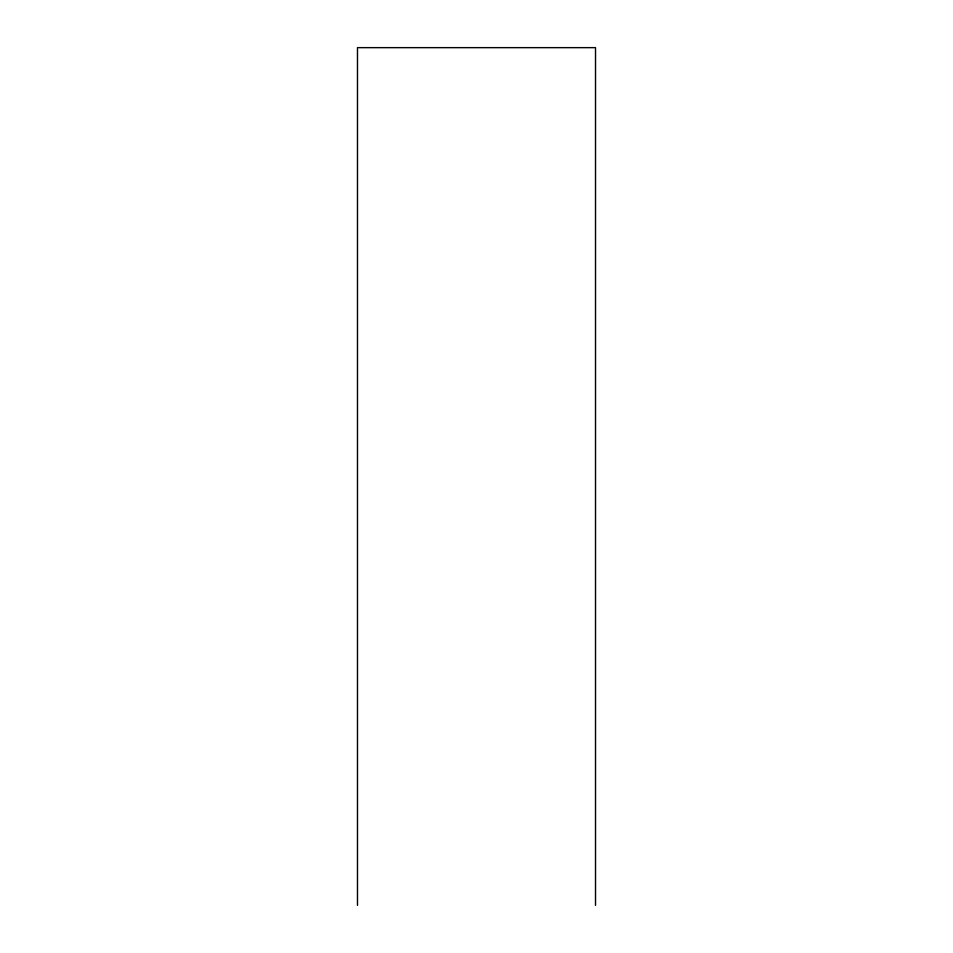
<?xml version="1.0" encoding="UTF-8"?>
<svg xmlns="http://www.w3.org/2000/svg" width="953" height="953" viewBox="0 0 953 953"><rect width="100%" height="100%" fill="white"/><g stroke="black" fill="none" stroke-linecap="round" stroke-linejoin="round"><path stroke-width="1.43" d="M595.518 905.35L595.518 47.65L357.482 47.65L357.482 905.35"/></g></svg>
